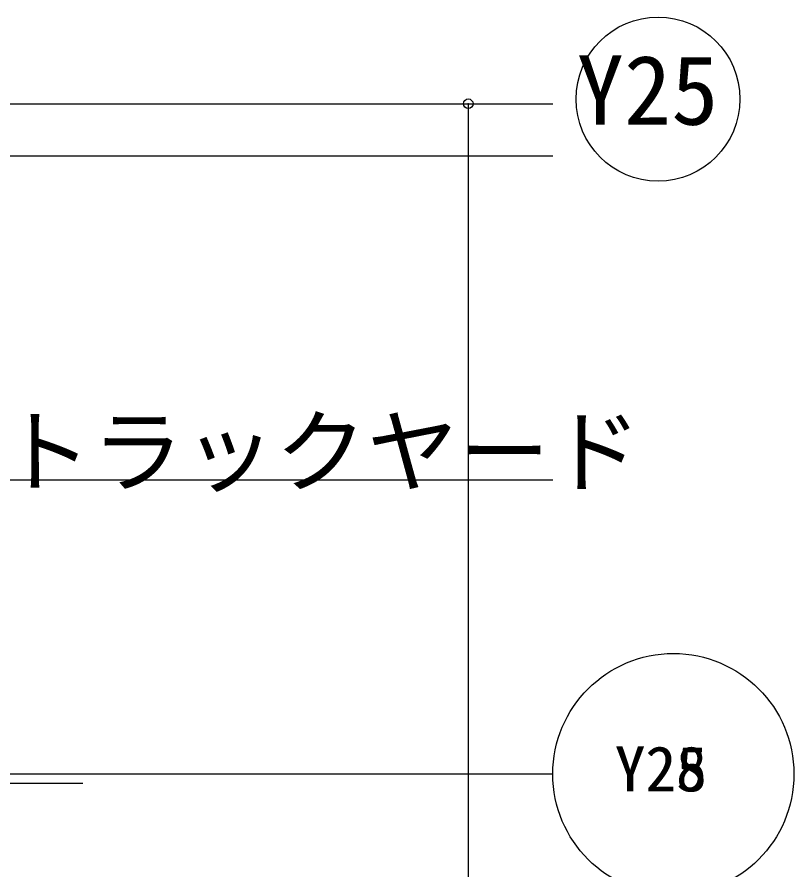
# Model space of a CAD drawing. Units: millimetres at full size, sheet at 1:100. Extents: x 3352 to 127672, y -40372 to 101181.
# Drawn here: x 88246 to 92337, y 4804 to 9293 of the extents above; entities that cross this region are included whole.
import ezdxf
from ezdxf.enums import TextEntityAlignment as Align

# ---------------------------------------------------------------- set-up
doc = ezdxf.new("R2010")
doc.units = ezdxf.units.MM
doc.header["$LTSCALE"] = 100
doc.header["$PDMODE"] = 32
doc.header["$PDSIZE"] = 50
doc.linetypes.add('CHAIN2', pattern=[12, 9, -1, 1, -1])
doc.layers.add('0-0', color=134, linetype='Continuous', lineweight=18)
doc.styles.add('MS UI Gothic', font='')
doc.styles.add('ＭＳ ゴシック', font='')
doc.styles.get('MS UI Gothic').set_extended_font_data('MS UI Gothic')
doc.styles.get('ＭＳ ゴシック').set_extended_font_data('MS Gothic')

msp = doc.modelspace()

# ---------------------------------------------------------------- linework, layer by layer
at = {"layer": '0-0', "color": 47}
for p, q in [((18347.6, 8836.7), (91067.1, 8836.7)), ((6146.3, 6856.7), (91067.1, 6856.7))]:
    msp.add_line(p, q, dxfattribs=at)
at = {"layer": '0-0', "linetype": 'CHAIN2'}
for p, q in [((18347.6, 8836.7), (91067.1, 8836.7)), ((18347.6, 8836.7), (91067.1, 8836.7)), ((24446.9, 8561.7), (91067.1, 8561.7)), ((24446.9, 8561.7), (91067.1, 8561.7)), ((86974.1, 5261.7), (88591.8, 5261.7)), ((86974.1, 5261.7), (88591.8, 5261.7))]:
    msp.add_line(p, q, dxfattribs=at)
at = {"layer": '0-0', "color": 4}
for p, q in [((90622.1, 8836.7), (90622.1, -313.3)), ((24446.9, 8561.7), (91067.1, 8561.7)), ((86974.1, 5261.7), (88591.8, 5261.7))]:
    msp.add_line(p, q, dxfattribs=at)
at = {"layer": '0-0'}
for p, q in [((90622.1, 8836.7), (90622.1, -313.3)), ((91067.1, 5308.5), (18347.6, 5308.5)), ((91067.1, 5308.5), (18347.6, 5308.5)), ((91067.1, 5308.5), (18347.6, 5308.5)), ((91067.1, 5308.5), (18347.6, 5308.5)), ((91067.1, 5308.5), (18347.6, 5308.5))]:
    msp.add_line(p, q, dxfattribs=at)
msp.add_lwpolyline([(90622.1, 8836.7), (90622.1, -313.3), (90622.1, -9463.3)], dxfattribs=at)
at = {"layer": '0-0', "color": 4}
msp.add_circle((91621.2, 8860.9), 431.7, dxfattribs=at)
at = {"layer": '0-0'}
for centre, radius in [((91621.2, 8860.9), 431.7), ((91621.2, 8860.9), 431.7), ((91702.1, 5308.5), 635), ((91702.1, 5308.5), 635), ((91702.1, 5308.5), 635), ((91702.1, 5308.5), 635), ((91702.1, 5308.5), 635), ((91702.1, 5308.5), 635)]:
    msp.add_circle(centre, radius, dxfattribs=at)
at = {"layer": '0-0', "color": 4}
msp.add_point((90622.1, 8836.7), dxfattribs=at)
at = {"layer": '0-0'}
msp.add_point((90622.1, 8836.7), dxfattribs=at)

# ---------------------------------------------------------------- texts
at = {"layer": '0-0', "style": 'ＭＳ ゴシック'}
for s, height, p in [('Y25', 365.6, (91193.2, 8616.2)), ('Y25', 365.6, (91193.2, 8616.2)), ('Y25', 365.6, (91193.2, 8616.2)), ('Y28', 237.6, (91392.7, 5146.4)), ('Y28', 237.6, (91392.7, 5146.4)), ('Y28', 237.6, (91392.7, 5146.4)), ('Y25', 237.6, (91394.5, 5146.4)), ('Y25', 237.6, (91394.5, 5146.4)), ('Y25', 237.6, (91394.5, 5146.4))]:
    msp.add_text(s, height=height, dxfattribs=at).set_placement(p, align=Align.BOTTOM_LEFT)
at = {"layer": '0-0', "color": 13, "style": 'MS UI Gothic'}
msp.add_text('トラックヤード', height=353.6, dxfattribs=at).set_placement((88157.6, 6723.5), align=Align.BOTTOM_LEFT)
msp.add_text('トラックヤード', height=353.6, dxfattribs=at).set_placement((88157.6, 6723.5), align=Align.BOTTOM_LEFT)
msp.add_text('トラックヤード', height=353.6, dxfattribs=at).set_placement((88157.6, 6723.5), align=Align.BOTTOM_LEFT)
msp.add_text('トラックヤード', height=353.6, dxfattribs=at).set_placement((88157.6, 6723.5), align=Align.BOTTOM_LEFT)

doc.saveas('drawing.dxf')
